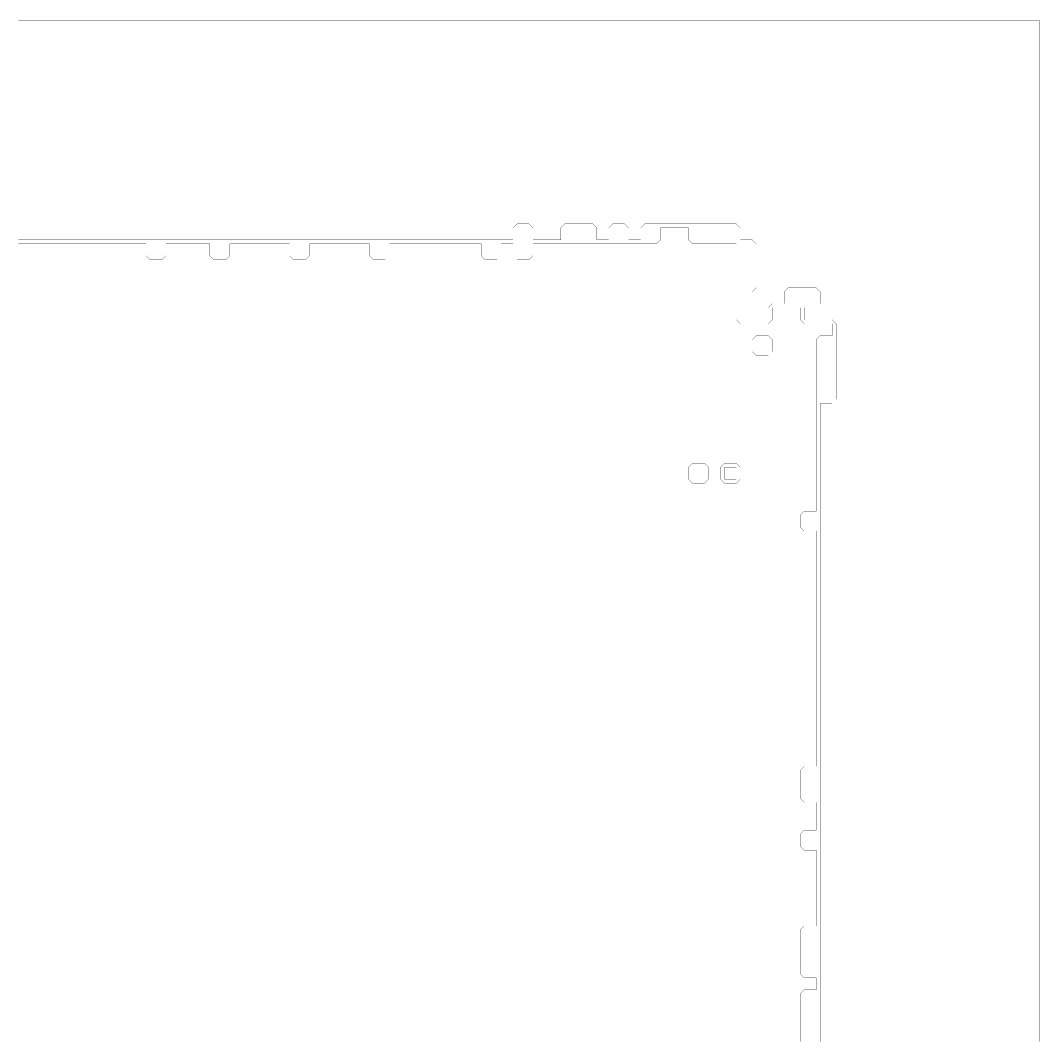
# Model space of a CAD drawing. Header units: metres. Extents: x 0 to 4990, y -4990 to 0.
# Drawn here: x 2495 to 4990, y -2495 to 0 of the extents above; entities that cross this region are included whole.
import ezdxf

# ---------------------------------------------------------------- set-up
doc = ezdxf.new("R2010")
doc.units = ezdxf.units.M
doc.layers.add('conductor', color=1, linetype='Continuous')
doc.layers.add('substrate', color=5, linetype='Continuous')

msp = doc.modelspace()

# ---------------------------------------------------------------- linework, layer by layer
at = {"layer": 'conductor', "const_width": 0.5}
msp.add_lwpolyline([(4404.296875, -2500), (4404.296875, -2490.234375), (4404.296875, -2480.46875), (4404.296875, -2470.703125), (4404.296875, -2460.9375), (4404.296875, -2451.171875), (4404.296875, -2441.40625), (4404.296875, -2431.640625), (4404.296875, -2421.875), (4404.296875, -2412.109375), (4404.296875, -2402.34375), (4404.296875, -2392.578125), (4404.296875, -2382.8125), (4414.0625, -2373.046875), (4423.828125, -2373.046875), (4433.59375, -2373.046875), (4443.359375, -2373.046875), (4443.359375, -2363.28125), (4443.359375, -2353.515625), (4443.359375, -2343.75), (4433.59375, -2343.75), (4423.828125, -2343.75), (4414.0625, -2343.75), (4404.296875, -2333.984375), (4404.296875, -2324.21875), (4404.296875, -2314.453125), (4404.296875, -2304.6875), (4404.296875, -2294.921875), (4404.296875, -2285.15625), (4404.296875, -2275.390625), (4404.296875, -2265.625), (4404.296875, -2255.859375), (4404.296875, -2246.09375), (4404.296875, -2236.328125), (4404.296875, -2226.5625), (4414.0625, -2216.796875), (4423.828125, -2216.796875), (4433.59375, -2216.796875), (4443.359375, -2216.796875), (4443.359375, -2207.03125), (4443.359375, -2197.265625), (4443.359375, -2187.5), (4443.359375, -2177.734375), (4443.359375, -2167.96875), (4443.359375, -2158.203125), (4443.359375, -2148.4375), (4443.359375, -2138.671875), (4443.359375, -2128.90625), (4443.359375, -2119.140625), (4443.359375, -2109.375), (4443.359375, -2099.609375), (4443.359375, -2089.84375), (4443.359375, -2080.078125), (4443.359375, -2070.3125), (4443.359375, -2060.546875), (4443.359375, -2050.78125), (4443.359375, -2041.015625), (4443.359375, -2031.25), (4433.59375, -2031.25), (4423.828125, -2031.25), (4414.0625, -2031.25), (4404.296875, -2021.484375), (4404.296875, -2011.71875), (4404.296875, -2001.953125), (4404.296875, -1992.1875), (4414.0625, -1982.421875), (4423.828125, -1982.421875), (4433.59375, -1982.421875), (4443.359375, -1982.421875), (4443.359375, -1972.65625), (4443.359375, -1962.890625), (4443.359375, -1953.125), (4443.359375, -1943.359375), (4443.359375, -1933.59375), (4443.359375, -1923.828125), (4443.359375, -1914.0625), (4433.59375, -1914.0625), (4423.828125, -1914.0625), (4414.0625, -1914.0625), (4404.296875, -1904.296875), (4404.296875, -1894.53125), (4404.296875, -1884.765625), (4404.296875, -1875), (4404.296875, -1865.234375), (4404.296875, -1855.46875), (4404.296875, -1845.703125), (4404.296875, -1835.9375), (4414.0625, -1826.171875), (4423.828125, -1826.171875), (4433.59375, -1826.171875), (4443.359375, -1826.171875), (4443.359375, -1816.40625), (4443.359375, -1806.640625), (4443.359375, -1796.875), (4443.359375, -1787.109375), (4443.359375, -1777.34375), (4443.359375, -1767.578125), (4443.359375, -1757.8125), (4443.359375, -1748.046875), (4443.359375, -1738.28125), (4443.359375, -1728.515625), (4443.359375, -1718.75), (4443.359375, -1708.984375), (4443.359375, -1699.21875), (4443.359375, -1689.453125), (4443.359375, -1679.6875), (4443.359375, -1669.921875), (4443.359375, -1660.15625), (4443.359375, -1650.390625), (4443.359375, -1640.625), (4443.359375, -1630.859375), (4443.359375, -1621.09375), (4443.359375, -1611.328125), (4443.359375, -1601.5625), (4443.359375, -1591.796875), (4443.359375, -1582.03125), (4443.359375, -1572.265625), (4443.359375, -1562.5), (4443.359375, -1552.734375), (4443.359375, -1542.96875), (4443.359375, -1533.203125), (4443.359375, -1523.4375), (4443.359375, -1513.671875), (4443.359375, -1503.90625), (4443.359375, -1494.140625), (4443.359375, -1484.375), (4443.359375, -1474.609375), (4443.359375, -1464.84375), (4443.359375, -1455.078125), (4443.359375, -1445.3125), (4443.359375, -1435.546875), (4443.359375, -1425.78125), (4443.359375, -1416.015625), (4443.359375, -1406.25), (4443.359375, -1396.484375), (4443.359375, -1386.71875), (4443.359375, -1376.953125), (4443.359375, -1367.1875), (4443.359375, -1357.421875), (4443.359375, -1347.65625), (4443.359375, -1337.890625), (4443.359375, -1328.125), (4443.359375, -1318.359375), (4443.359375, -1308.59375), (4443.359375, -1298.828125), (4443.359375, -1289.0625), (4443.359375, -1279.296875), (4443.359375, -1269.53125), (4443.359375, -1259.765625), (4443.359375, -1250), (4433.59375, -1250), (4423.828125, -1250), (4414.0625, -1250), (4404.296875, -1240.234375), (4404.296875, -1230.46875), (4404.296875, -1220.703125), (4404.296875, -1210.9375), (4414.0625, -1201.171875), (4423.828125, -1201.171875), (4433.59375, -1201.171875), (4443.359375, -1201.171875), (4443.359375, -1191.40625), (4443.359375, -1181.640625), (4443.359375, -1171.875), (4443.359375, -1162.109375), (4443.359375, -1152.34375), (4443.359375, -1142.578125), (4443.359375, -1132.8125), (4443.359375, -1123.046875), (4443.359375, -1113.28125), (4443.359375, -1103.515625), (4443.359375, -1093.75), (4443.359375, -1083.984375), (4443.359375, -1074.21875), (4443.359375, -1064.453125), (4443.359375, -1054.6875), (4443.359375, -1044.921875), (4443.359375, -1035.15625), (4443.359375, -1025.390625), (4443.359375, -1015.625), (4443.359375, -1005.859375), (4443.359375, -996.09375), (4443.359375, -986.328125), (4443.359375, -976.5625), (4443.359375, -966.796875), (4443.359375, -957.03125), (4443.359375, -947.265625), (4443.359375, -937.5), (4443.359375, -927.734375), (4443.359375, -917.96875), (4443.359375, -908.203125), (4443.359375, -898.4375), (4443.359375, -888.671875), (4443.359375, -878.90625), (4443.359375, -869.140625), (4443.359375, -859.375), (4443.359375, -849.609375), (4443.359375, -839.84375), (4443.359375, -830.078125), (4443.359375, -820.3125), (4443.359375, -810.546875), (4443.359375, -800.78125), (4443.359375, -791.015625), (4443.359375, -781.25), (4453.125, -771.484375), (4462.890625, -771.484375), (4472.65625, -771.484375), (4482.421875, -771.484375), (4482.421875, -761.71875), (4482.421875, -751.953125), (4482.421875, -742.1875), (4472.65625, -742.1875), (4462.890625, -742.1875), (4453.125, -742.1875), (4443.359375, -742.1875), (4433.59375, -742.1875), (4423.828125, -742.1875), (4414.0625, -742.1875), (4404.296875, -732.421875), (4404.296875, -722.65625), (4404.296875, -712.890625), (4404.296875, -703.125), (4394.53125, -703.125), (4384.765625, -703.125), (4375, -703.125), (4365.234375, -703.125), (4355.46875, -703.125), (4345.703125, -703.125), (4335.9375, -703.125), (4335.9375, -712.890625), (4335.9375, -722.65625), (4335.9375, -732.421875), (4326.171875, -742.1875), (4316.40625, -742.1875), (4306.640625, -742.1875), (4296.875, -742.1875), (4287.109375, -742.1875), (4277.34375, -742.1875), (4267.578125, -742.1875), (4257.8125, -742.1875), (4248.046875, -732.421875), (4248.046875, -722.65625), (4248.046875, -712.890625), (4248.046875, -703.125), (4248.046875, -693.359375), (4248.046875, -683.59375), (4248.046875, -673.828125), (4248.046875, -664.0625), (4248.046875, -654.296875), (4248.046875, -644.53125), (4248.046875, -634.765625), (4248.046875, -625), (4248.046875, -615.234375), (4248.046875, -605.46875), (4248.046875, -595.703125), (4248.046875, -585.9375), (4248.046875, -576.171875), (4248.046875, -566.40625), (4248.046875, -556.640625), (4248.046875, -546.875), (4238.28125, -546.875), (4228.515625, -546.875), (4218.75, -546.875), (4208.984375, -546.875), (4199.21875, -546.875), (4189.453125, -546.875), (4179.6875, -546.875), (4169.921875, -546.875), (4160.15625, -546.875), (4150.390625, -546.875), (4140.625, -546.875), (4130.859375, -537.109375), (4130.859375, -527.34375), (4130.859375, -517.578125), (4130.859375, -507.8125), (4121.09375, -507.8125), (4111.328125, -507.8125), (4101.5625, -507.8125), (4091.796875, -507.8125), (4082.03125, -507.8125), (4072.265625, -507.8125), (4062.5, -507.8125), (4062.5, -517.578125), (4062.5, -527.34375), (4062.5, -537.109375), (4052.734375, -546.875), (4042.96875, -546.875), (4033.203125, -546.875), (4023.4375, -546.875), (4013.671875, -546.875), (4003.90625, -546.875), (3994.140625, -546.875), (3984.375, -546.875), (3974.609375, -546.875), (3964.84375, -546.875), (3955.078125, -546.875), (3945.3125, -546.875), (3935.546875, -546.875), (3925.78125, -546.875), (3916.015625, -546.875), (3906.25, -546.875), (3896.484375, -546.875), (3886.71875, -546.875), (3876.953125, -546.875), (3867.1875, -546.875), (3857.421875, -546.875), (3847.65625, -546.875), (3837.890625, -546.875), (3828.125, -546.875), (3818.359375, -546.875), (3808.59375, -546.875), (3798.828125, -546.875), (3789.0625, -546.875), (3779.296875, -546.875), (3769.53125, -546.875), (3759.765625, -546.875), (3750, -546.875), (3750, -556.640625), (3750, -566.40625), (3750, -576.171875), (3740.234375, -585.9375), (3730.46875, -585.9375), (3720.703125, -585.9375), (3710.9375, -585.9375), (3701.171875, -576.171875), (3701.171875, -566.40625), (3701.171875, -556.640625), (3701.171875, -546.875), (3691.40625, -546.875), (3681.640625, -546.875), (3671.875, -546.875), (3671.875, -556.640625), (3671.875, -566.40625), (3671.875, -576.171875), (3662.109375, -585.9375), (3652.34375, -585.9375), (3642.578125, -585.9375), (3632.8125, -585.9375), (3623.046875, -576.171875), (3623.046875, -566.40625), (3623.046875, -556.640625), (3623.046875, -546.875), (3613.28125, -546.875), (3603.515625, -546.875), (3593.75, -546.875), (3583.984375, -546.875), (3574.21875, -546.875), (3564.453125, -546.875), (3554.6875, -546.875), (3544.921875, -546.875), (3535.15625, -546.875), (3525.390625, -546.875), (3515.625, -546.875), (3505.859375, -546.875), (3496.09375, -546.875), (3486.328125, -546.875), (3476.5625, -546.875), (3466.796875, -546.875), (3457.03125, -546.875), (3447.265625, -546.875), (3437.5, -546.875), (3427.734375, -546.875), (3417.96875, -546.875), (3408.203125, -546.875), (3398.4375, -546.875), (3398.4375, -556.640625), (3398.4375, -566.40625), (3398.4375, -576.171875), (3388.671875, -585.9375), (3378.90625, -585.9375), (3369.140625, -585.9375), (3359.375, -585.9375), (3349.609375, -576.171875), (3349.609375, -566.40625), (3349.609375, -556.640625), (3349.609375, -546.875), (3339.84375, -546.875), (3330.078125, -546.875), (3320.3125, -546.875), (3310.546875, -546.875), (3300.78125, -546.875), (3291.015625, -546.875), (3281.25, -546.875), (3271.484375, -546.875), (3261.71875, -546.875), (3251.953125, -546.875), (3242.1875, -546.875), (3232.421875, -546.875), (3222.65625, -546.875), (3212.890625, -546.875), (3203.125, -546.875), (3203.125, -556.640625), (3203.125, -566.40625), (3203.125, -576.171875), (3193.359375, -585.9375), (3183.59375, -585.9375), (3173.828125, -585.9375), (3164.0625, -585.9375), (3154.296875, -576.171875), (3154.296875, -566.40625), (3154.296875, -556.640625), (3154.296875, -546.875), (3144.53125, -546.875), (3134.765625, -546.875), (3125, -546.875), (3115.234375, -546.875), (3105.46875, -546.875), (3095.703125, -546.875), (3085.9375, -546.875), (3076.171875, -546.875), (3066.40625, -546.875), (3056.640625, -546.875), (3046.875, -546.875), (3037.109375, -546.875), (3027.34375, -546.875), (3017.578125, -546.875), (3007.8125, -546.875), (3007.8125, -556.640625), (3007.8125, -566.40625), (3007.8125, -576.171875), (2998.046875, -585.9375), (2988.28125, -585.9375), (2978.515625, -585.9375), (2968.75, -585.9375), (2958.984375, -576.171875), (2958.984375, -566.40625), (2958.984375, -556.640625), (2958.984375, -546.875), (2949.21875, -546.875), (2939.453125, -546.875), (2929.6875, -546.875), (2919.921875, -546.875), (2910.15625, -546.875), (2900.390625, -546.875), (2890.625, -546.875), (2880.859375, -546.875), (2871.09375, -546.875), (2861.328125, -546.875), (2851.5625, -546.875), (2851.5625, -556.640625), (2851.5625, -566.40625), (2851.5625, -576.171875), (2841.796875, -585.9375), (2832.03125, -585.9375), (2822.265625, -585.9375), (2812.5, -585.9375), (2802.734375, -576.171875), (2802.734375, -566.40625), (2802.734375, -556.640625), (2802.734375, -546.875), (2792.96875, -546.875), (2783.203125, -546.875), (2773.4375, -546.875), (2763.671875, -546.875), (2753.90625, -546.875), (2744.140625, -546.875), (2734.375, -546.875), (2724.609375, -546.875), (2714.84375, -546.875), (2705.078125, -546.875), (2695.3125, -546.875), (2685.546875, -546.875), (2675.78125, -546.875), (2666.015625, -546.875), (2656.25, -546.875), (2646.484375, -546.875), (2636.71875, -546.875), (2626.953125, -546.875), (2617.1875, -546.875), (2607.421875, -546.875), (2597.65625, -546.875), (2587.890625, -546.875), (2578.125, -546.875), (2568.359375, -546.875), (2558.59375, -546.875), (2548.828125, -546.875), (2539.0625, -546.875), (2529.296875, -546.875), (2519.53125, -546.875), (2509.765625, -546.875), (2500, -546.875), (2490.234375, -546.875)], dxfattribs=at)
for points in [[(4287.109375, -781.25), (4296.875, -771.484375), (4306.640625, -771.484375), (4316.40625, -771.484375), (4326.171875, -771.484375), (4335.9375, -781.25), (4335.9375, -791.015625), (4335.9375, -800.78125), (4335.9375, -810.546875), (4326.171875, -820.3125), (4316.40625, -820.3125), (4306.640625, -820.3125), (4296.875, -820.3125), (4287.109375, -810.546875), (4287.109375, -800.78125), (4287.109375, -791.015625)], [(4130.859375, -1093.75), (4140.625, -1083.984375), (4150.390625, -1083.984375), (4160.15625, -1083.984375), (4169.921875, -1083.984375), (4179.6875, -1093.75), (4179.6875, -1103.515625), (4179.6875, -1113.28125), (4179.6875, -1123.046875), (4169.921875, -1132.8125), (4160.15625, -1132.8125), (4150.390625, -1132.8125), (4140.625, -1132.8125), (4130.859375, -1123.046875), (4130.859375, -1113.28125), (4130.859375, -1103.515625)], [(4208.984375, -1093.75), (4218.75, -1083.984375), (4228.515625, -1083.984375), (4238.28125, -1083.984375), (4248.046875, -1083.984375), (4257.8125, -1093.75), (4257.8125, -1103.515625), (4257.8125, -1113.28125), (4257.8125, -1123.046875), (4248.046875, -1132.8125), (4238.28125, -1132.8125), (4228.515625, -1132.8125), (4218.75, -1132.8125), (4208.984375, -1123.046875), (4208.984375, -1113.28125), (4208.984375, -1103.515625)]]:
    msp.add_lwpolyline(points, close=True, dxfattribs=at)
at = {"layer": 'substrate', "const_width": 0.5}
for points in [[(4990.234375, -2500), (4990.234375, -2490.234375), (4990.234375, -2480.46875), (4990.234375, -2470.703125), (4990.234375, -2460.9375), (4990.234375, -2451.171875), (4990.234375, -2441.40625), (4990.234375, -2431.640625), (4990.234375, -2421.875), (4990.234375, -2412.109375), (4990.234375, -2402.34375), (4990.234375, -2392.578125), (4990.234375, -2382.8125), (4990.234375, -2373.046875), (4990.234375, -2363.28125), (4990.234375, -2353.515625), (4990.234375, -2343.75), (4990.234375, -2333.984375), (4990.234375, -2324.21875), (4990.234375, -2314.453125), (4990.234375, -2304.6875), (4990.234375, -2294.921875), (4990.234375, -2285.15625), (4990.234375, -2275.390625), (4990.234375, -2265.625), (4990.234375, -2255.859375), (4990.234375, -2246.09375), (4990.234375, -2236.328125), (4990.234375, -2226.5625), (4990.234375, -2216.796875), (4990.234375, -2207.03125), (4990.234375, -2197.265625), (4990.234375, -2187.5), (4990.234375, -2177.734375), (4990.234375, -2167.96875), (4990.234375, -2158.203125), (4990.234375, -2148.4375), (4990.234375, -2138.671875), (4990.234375, -2128.90625), (4990.234375, -2119.140625), (4990.234375, -2109.375), (4990.234375, -2099.609375), (4990.234375, -2089.84375), (4990.234375, -2080.078125), (4990.234375, -2070.3125), (4990.234375, -2060.546875), (4990.234375, -2050.78125), (4990.234375, -2041.015625), (4990.234375, -2031.25), (4990.234375, -2021.484375), (4990.234375, -2011.71875), (4990.234375, -2001.953125), (4990.234375, -1992.1875), (4990.234375, -1982.421875), (4990.234375, -1972.65625), (4990.234375, -1962.890625), (4990.234375, -1953.125), (4990.234375, -1943.359375), (4990.234375, -1933.59375), (4990.234375, -1923.828125), (4990.234375, -1914.0625), (4990.234375, -1904.296875), (4990.234375, -1894.53125), (4990.234375, -1884.765625), (4990.234375, -1875), (4990.234375, -1865.234375), (4990.234375, -1855.46875), (4990.234375, -1845.703125), (4990.234375, -1835.9375), (4990.234375, -1826.171875), (4990.234375, -1816.40625), (4990.234375, -1806.640625), (4990.234375, -1796.875), (4990.234375, -1787.109375), (4990.234375, -1777.34375), (4990.234375, -1767.578125), (4990.234375, -1757.8125), (4990.234375, -1748.046875), (4990.234375, -1738.28125), (4990.234375, -1728.515625), (4990.234375, -1718.75), (4990.234375, -1708.984375), (4990.234375, -1699.21875), (4990.234375, -1689.453125), (4990.234375, -1679.6875), (4990.234375, -1669.921875), (4990.234375, -1660.15625), (4990.234375, -1650.390625), (4990.234375, -1640.625), (4990.234375, -1630.859375), (4990.234375, -1621.09375), (4990.234375, -1611.328125), (4990.234375, -1601.5625), (4990.234375, -1591.796875), (4990.234375, -1582.03125), (4990.234375, -1572.265625), (4990.234375, -1562.5), (4990.234375, -1552.734375), (4990.234375, -1542.96875), (4990.234375, -1533.203125), (4990.234375, -1523.4375), (4990.234375, -1513.671875), (4990.234375, -1503.90625), (4990.234375, -1494.140625), (4990.234375, -1484.375), (4990.234375, -1474.609375), (4990.234375, -1464.84375), (4990.234375, -1455.078125), (4990.234375, -1445.3125), (4990.234375, -1435.546875), (4990.234375, -1425.78125), (4990.234375, -1416.015625), (4990.234375, -1406.25), (4990.234375, -1396.484375), (4990.234375, -1386.71875), (4990.234375, -1376.953125), (4990.234375, -1367.1875), (4990.234375, -1357.421875), (4990.234375, -1347.65625), (4990.234375, -1337.890625), (4990.234375, -1328.125), (4990.234375, -1318.359375), (4990.234375, -1308.59375), (4990.234375, -1298.828125), (4990.234375, -1289.0625), (4990.234375, -1279.296875), (4990.234375, -1269.53125), (4990.234375, -1259.765625), (4990.234375, -1250), (4990.234375, -1240.234375), (4990.234375, -1230.46875), (4990.234375, -1220.703125), (4990.234375, -1210.9375), (4990.234375, -1201.171875), (4990.234375, -1191.40625), (4990.234375, -1181.640625), (4990.234375, -1171.875), (4990.234375, -1162.109375), (4990.234375, -1152.34375), (4990.234375, -1142.578125), (4990.234375, -1132.8125), (4990.234375, -1123.046875), (4990.234375, -1113.28125), (4990.234375, -1103.515625), (4990.234375, -1093.75), (4990.234375, -1083.984375), (4990.234375, -1074.21875), (4990.234375, -1064.453125), (4990.234375, -1054.6875), (4990.234375, -1044.921875), (4990.234375, -1035.15625), (4990.234375, -1025.390625), (4990.234375, -1015.625), (4990.234375, -1005.859375), (4990.234375, -996.09375), (4990.234375, -986.328125), (4990.234375, -976.5625), (4990.234375, -966.796875), (4990.234375, -957.03125), (4990.234375, -947.265625), (4990.234375, -937.5), (4990.234375, -927.734375), (4990.234375, -917.96875), (4990.234375, -908.203125), (4990.234375, -898.4375), (4990.234375, -888.671875), (4990.234375, -878.90625), (4990.234375, -869.140625), (4990.234375, -859.375), (4990.234375, -849.609375), (4990.234375, -839.84375), (4990.234375, -830.078125), (4990.234375, -820.3125), (4990.234375, -810.546875), (4990.234375, -800.78125), (4990.234375, -791.015625), (4990.234375, -781.25), (4990.234375, -771.484375), (4990.234375, -761.71875), (4990.234375, -751.953125), (4990.234375, -742.1875), (4990.234375, -732.421875), (4990.234375, -722.65625), (4990.234375, -712.890625), (4990.234375, -703.125), (4990.234375, -693.359375), (4990.234375, -683.59375), (4990.234375, -673.828125), (4990.234375, -664.0625), (4990.234375, -654.296875), (4990.234375, -644.53125), (4990.234375, -634.765625), (4990.234375, -625), (4990.234375, -615.234375), (4990.234375, -605.46875), (4990.234375, -595.703125), (4990.234375, -585.9375), (4990.234375, -576.171875), (4990.234375, -566.40625), (4990.234375, -556.640625), (4990.234375, -546.875), (4990.234375, -537.109375), (4990.234375, -527.34375), (4990.234375, -517.578125), (4990.234375, -507.8125), (4990.234375, -498.046875), (4990.234375, -488.28125), (4990.234375, -478.515625), (4990.234375, -468.75), (4990.234375, -458.984375), (4990.234375, -449.21875), (4990.234375, -439.453125), (4990.234375, -429.6875), (4990.234375, -419.921875), (4990.234375, -410.15625), (4990.234375, -400.390625), (4990.234375, -390.625), (4990.234375, -380.859375), (4990.234375, -371.09375), (4990.234375, -361.328125), (4990.234375, -351.5625), (4990.234375, -341.796875), (4990.234375, -332.03125), (4990.234375, -322.265625), (4990.234375, -312.5), (4990.234375, -302.734375), (4990.234375, -292.96875), (4990.234375, -283.203125), (4990.234375, -273.4375), (4990.234375, -263.671875), (4990.234375, -253.90625), (4990.234375, -244.140625), (4990.234375, -234.375), (4990.234375, -224.609375), (4990.234375, -214.84375), (4990.234375, -205.078125), (4990.234375, -195.3125), (4990.234375, -185.546875), (4990.234375, -175.78125), (4990.234375, -166.015625), (4990.234375, -156.25), (4990.234375, -146.484375), (4990.234375, -136.71875), (4990.234375, -126.953125), (4990.234375, -117.1875), (4990.234375, -107.421875), (4990.234375, -97.65625), (4990.234375, -87.890625), (4990.234375, -78.125), (4990.234375, -68.359375), (4990.234375, -58.59375), (4990.234375, -48.828125), (4990.234375, -39.0625), (4990.234375, -29.296875), (4990.234375, -19.53125), (4990.234375, -9.765625), (4990.234375, 0), (4980.46875, 0), (4970.703125, 0), (4960.9375, 0), (4951.171875, 0), (4941.40625, 0), (4931.640625, 0), (4921.875, 0), (4912.109375, 0), (4902.34375, 0), (4892.578125, 0), (4882.8125, 0), (4873.046875, 0), (4863.28125, 0), (4853.515625, 0), (4843.75, 0), (4833.984375, 0), (4824.21875, 0), (4814.453125, 0), (4804.6875, 0), (4794.921875, 0), (4785.15625, 0), (4775.390625, 0), (4765.625, 0), (4755.859375, 0), (4746.09375, 0), (4736.328125, 0), (4726.5625, 0), (4716.796875, 0), (4707.03125, 0), (4697.265625, 0), (4687.5, 0), (4677.734375, 0), (4667.96875, 0), (4658.203125, 0), (4648.4375, 0), (4638.671875, 0), (4628.90625, 0), (4619.140625, 0), (4609.375, 0), (4599.609375, 0), (4589.84375, 0), (4580.078125, 0), (4570.3125, 0), (4560.546875, 0), (4550.78125, 0), (4541.015625, 0), (4531.25, 0), (4521.484375, 0), (4511.71875, 0), (4501.953125, 0), (4492.1875, 0), (4482.421875, 0), (4472.65625, 0), (4462.890625, 0), (4453.125, 0), (4443.359375, 0), (4433.59375, 0), (4423.828125, 0), (4414.0625, 0), (4404.296875, 0), (4394.53125, 0), (4384.765625, 0), (4375, 0), (4365.234375, 0), (4355.46875, 0), (4345.703125, 0), (4335.9375, 0), (4326.171875, 0), (4316.40625, 0), (4306.640625, 0), (4296.875, 0), (4287.109375, 0), (4277.34375, 0), (4267.578125, 0), (4257.8125, 0), (4248.046875, 0), (4238.28125, 0), (4228.515625, 0), (4218.75, 0), (4208.984375, 0), (4199.21875, 0), (4189.453125, 0), (4179.6875, 0), (4169.921875, 0), (4160.15625, 0), (4150.390625, 0), (4140.625, 0), (4130.859375, 0), (4121.09375, 0), (4111.328125, 0), (4101.5625, 0), (4091.796875, 0), (4082.03125, 0), (4072.265625, 0), (4062.5, 0), (4052.734375, 0), (4042.96875, 0), (4033.203125, 0), (4023.4375, 0), (4013.671875, 0), (4003.90625, 0), (3994.140625, 0), (3984.375, 0), (3974.609375, 0), (3964.84375, 0), (3955.078125, 0), (3945.3125, 0), (3935.546875, 0), (3925.78125, 0), (3916.015625, 0), (3906.25, 0), (3896.484375, 0), (3886.71875, 0), (3876.953125, 0), (3867.1875, 0), (3857.421875, 0), (3847.65625, 0), (3837.890625, 0), (3828.125, 0), (3818.359375, 0), (3808.59375, 0), (3798.828125, 0), (3789.0625, 0), (3779.296875, 0), (3769.53125, 0), (3759.765625, 0), (3750, 0), (3740.234375, 0), (3730.46875, 0), (3720.703125, 0), (3710.9375, 0), (3701.171875, 0), (3691.40625, 0), (3681.640625, 0), (3671.875, 0), (3662.109375, 0), (3652.34375, 0), (3642.578125, 0), (3632.8125, 0), (3623.046875, 0), (3613.28125, 0), (3603.515625, 0), (3593.75, 0), (3583.984375, 0), (3574.21875, 0), (3564.453125, 0), (3554.6875, 0), (3544.921875, 0), (3535.15625, 0), (3525.390625, 0), (3515.625, 0), (3505.859375, 0), (3496.09375, 0), (3486.328125, 0), (3476.5625, 0), (3466.796875, 0), (3457.03125, 0), (3447.265625, 0), (3437.5, 0), (3427.734375, 0), (3417.96875, 0), (3408.203125, 0), (3398.4375, 0), (3388.671875, 0), (3378.90625, 0), (3369.140625, 0), (3359.375, 0), (3349.609375, 0), (3339.84375, 0), (3330.078125, 0), (3320.3125, 0), (3310.546875, 0), (3300.78125, 0), (3291.015625, 0), (3281.25, 0), (3271.484375, 0), (3261.71875, 0), (3251.953125, 0), (3242.1875, 0), (3232.421875, 0), (3222.65625, 0), (3212.890625, 0), (3203.125, 0), (3193.359375, 0), (3183.59375, 0), (3173.828125, 0), (3164.0625, 0), (3154.296875, 0), (3144.53125, 0), (3134.765625, 0), (3125, 0), (3115.234375, 0), (3105.46875, 0), (3095.703125, 0), (3085.9375, 0), (3076.171875, 0), (3066.40625, 0), (3056.640625, 0), (3046.875, 0), (3037.109375, 0), (3027.34375, 0), (3017.578125, 0), (3007.8125, 0), (2998.046875, 0), (2988.28125, 0), (2978.515625, 0), (2968.75, 0), (2958.984375, 0), (2949.21875, 0), (2939.453125, 0), (2929.6875, 0), (2919.921875, 0), (2910.15625, 0), (2900.390625, 0), (2890.625, 0), (2880.859375, 0), (2871.09375, 0), (2861.328125, 0), (2851.5625, 0), (2841.796875, 0), (2832.03125, 0), (2822.265625, 0), (2812.5, 0), (2802.734375, 0), (2792.96875, 0), (2783.203125, 0), (2773.4375, 0), (2763.671875, 0), (2753.90625, 0), (2744.140625, 0), (2734.375, 0), (2724.609375, 0), (2714.84375, 0), (2705.078125, 0), (2695.3125, 0), (2685.546875, 0), (2675.78125, 0), (2666.015625, 0), (2656.25, 0), (2646.484375, 0), (2636.71875, 0), (2626.953125, 0), (2617.1875, 0), (2607.421875, 0), (2597.65625, 0), (2587.890625, 0), (2578.125, 0), (2568.359375, 0), (2558.59375, 0), (2548.828125, 0), (2539.0625, 0), (2529.296875, 0), (2519.53125, 0), (2509.765625, 0), (2500, 0), (2490.234375, 0)], [(2490.234375, -537.109375), (2500, -537.109375), (2509.765625, -537.109375), (2519.53125, -537.109375), (2529.296875, -537.109375), (2539.0625, -537.109375), (2548.828125, -537.109375), (2558.59375, -537.109375), (2568.359375, -537.109375), (2578.125, -537.109375), (2587.890625, -537.109375), (2597.65625, -537.109375), (2607.421875, -537.109375), (2617.1875, -537.109375), (2626.953125, -537.109375), (2636.71875, -537.109375), (2646.484375, -537.109375), (2656.25, -537.109375), (2666.015625, -537.109375), (2675.78125, -537.109375), (2685.546875, -537.109375), (2695.3125, -537.109375), (2705.078125, -537.109375), (2714.84375, -537.109375), (2724.609375, -537.109375), (2734.375, -537.109375), (2744.140625, -537.109375), (2753.90625, -537.109375), (2763.671875, -537.109375), (2773.4375, -537.109375), (2783.203125, -537.109375), (2792.96875, -537.109375), (2802.734375, -537.109375), (2812.5, -537.109375), (2822.265625, -537.109375), (2832.03125, -537.109375), (2841.796875, -537.109375), (2851.5625, -537.109375), (2861.328125, -537.109375), (2871.09375, -537.109375), (2880.859375, -537.109375), (2890.625, -537.109375), (2900.390625, -537.109375), (2910.15625, -537.109375), (2919.921875, -537.109375), (2929.6875, -537.109375), (2939.453125, -537.109375), (2949.21875, -537.109375), (2958.984375, -537.109375), (2968.75, -537.109375), (2978.515625, -537.109375), (2988.28125, -537.109375), (2998.046875, -537.109375), (3007.8125, -537.109375), (3017.578125, -537.109375), (3027.34375, -537.109375), (3037.109375, -537.109375), (3046.875, -537.109375), (3056.640625, -537.109375), (3066.40625, -537.109375), (3076.171875, -537.109375), (3085.9375, -537.109375), (3095.703125, -537.109375), (3105.46875, -537.109375), (3115.234375, -537.109375), (3125, -537.109375), (3134.765625, -537.109375), (3144.53125, -537.109375), (3154.296875, -537.109375), (3164.0625, -537.109375), (3173.828125, -537.109375), (3183.59375, -537.109375), (3193.359375, -537.109375), (3203.125, -537.109375), (3212.890625, -537.109375), (3222.65625, -537.109375), (3232.421875, -537.109375), (3242.1875, -537.109375), (3251.953125, -537.109375), (3261.71875, -537.109375), (3271.484375, -537.109375), (3281.25, -537.109375), (3291.015625, -537.109375), (3300.78125, -537.109375), (3310.546875, -537.109375), (3320.3125, -537.109375), (3330.078125, -537.109375), (3339.84375, -537.109375), (3349.609375, -537.109375), (3359.375, -537.109375), (3369.140625, -537.109375), (3378.90625, -537.109375), (3388.671875, -537.109375), (3398.4375, -537.109375), (3408.203125, -537.109375), (3417.96875, -537.109375), (3427.734375, -537.109375), (3437.5, -537.109375), (3447.265625, -537.109375), (3457.03125, -537.109375), (3466.796875, -537.109375), (3476.5625, -537.109375), (3486.328125, -537.109375), (3496.09375, -537.109375), (3505.859375, -537.109375), (3515.625, -537.109375), (3525.390625, -537.109375), (3535.15625, -537.109375), (3544.921875, -537.109375), (3554.6875, -537.109375), (3564.453125, -537.109375), (3574.21875, -537.109375), (3583.984375, -537.109375), (3593.75, -537.109375), (3603.515625, -537.109375), (3613.28125, -537.109375), (3623.046875, -537.109375), (3632.8125, -537.109375), (3642.578125, -537.109375), (3652.34375, -537.109375), (3662.109375, -537.109375), (3671.875, -537.109375), (3681.640625, -537.109375), (3691.40625, -537.109375), (3701.171875, -537.109375), (3701.171875, -527.34375), (3701.171875, -517.578125), (3701.171875, -507.8125), (3710.9375, -498.046875), (3720.703125, -498.046875), (3730.46875, -498.046875), (3740.234375, -498.046875), (3750, -507.8125), (3750, -517.578125), (3750, -527.34375), (3750, -537.109375), (3759.765625, -537.109375), (3769.53125, -537.109375), (3779.296875, -537.109375), (3789.0625, -537.109375), (3798.828125, -537.109375), (3808.59375, -537.109375), (3818.359375, -537.109375), (3818.359375, -527.34375), (3818.359375, -517.578125), (3818.359375, -507.8125), (3828.125, -498.046875), (3837.890625, -498.046875), (3847.65625, -498.046875), (3857.421875, -498.046875), (3867.1875, -498.046875), (3876.953125, -498.046875), (3886.71875, -498.046875), (3896.484375, -498.046875), (3906.25, -507.8125), (3906.25, -517.578125), (3906.25, -527.34375), (3906.25, -537.109375), (3916.015625, -537.109375), (3925.78125, -537.109375), (3935.546875, -537.109375), (3935.546875, -527.34375), (3935.546875, -517.578125), (3935.546875, -507.8125), (3945.3125, -498.046875), (3955.078125, -498.046875), (3964.84375, -498.046875), (3974.609375, -498.046875), (3984.375, -507.8125), (3984.375, -517.578125), (3984.375, -527.34375), (3984.375, -537.109375), (3994.140625, -537.109375), (4003.90625, -537.109375), (4013.671875, -537.109375), (4013.671875, -527.34375), (4013.671875, -517.578125), (4013.671875, -507.8125), (4023.4375, -498.046875), (4033.203125, -498.046875), (4042.96875, -498.046875), (4052.734375, -498.046875), (4062.5, -498.046875), (4072.265625, -498.046875), (4082.03125, -498.046875), (4091.796875, -498.046875), (4101.5625, -498.046875), (4111.328125, -498.046875), (4121.09375, -498.046875), (4130.859375, -498.046875), (4140.625, -498.046875), (4150.390625, -498.046875), (4160.15625, -498.046875), (4169.921875, -498.046875), (4179.6875, -498.046875), (4189.453125, -498.046875), (4199.21875, -498.046875), (4208.984375, -498.046875), (4218.75, -498.046875), (4228.515625, -498.046875), (4238.28125, -498.046875), (4248.046875, -498.046875), (4257.8125, -507.8125), (4257.8125, -517.578125), (4257.8125, -527.34375), (4257.8125, -537.109375), (4267.578125, -537.109375), (4277.34375, -537.109375), (4287.109375, -537.109375), (4296.875, -546.875), (4296.875, -556.640625), (4296.875, -566.40625), (4296.875, -576.171875), (4296.875, -585.9375), (4296.875, -595.703125), (4296.875, -605.46875), (4296.875, -615.234375), (4296.875, -625), (4296.875, -634.765625), (4296.875, -644.53125), (4296.875, -654.296875), (4287.109375, -664.0625), (4277.34375, -664.0625), (4267.578125, -664.0625), (4257.8125, -664.0625), (4257.8125, -673.828125), (4257.8125, -683.59375), (4257.8125, -693.359375), (4257.8125, -703.125), (4257.8125, -712.890625), (4257.8125, -722.65625), (4257.8125, -732.421875), (4267.578125, -732.421875), (4277.34375, -732.421875), (4287.109375, -732.421875), (4296.875, -732.421875), (4306.640625, -732.421875), (4316.40625, -732.421875), (4326.171875, -732.421875), (4326.171875, -722.65625), (4326.171875, -712.890625), (4326.171875, -703.125), (4335.9375, -693.359375), (4345.703125, -693.359375), (4355.46875, -693.359375), (4365.234375, -693.359375), (4365.234375, -683.59375), (4365.234375, -673.828125), (4365.234375, -664.0625), (4375, -654.296875), (4384.765625, -654.296875), (4394.53125, -654.296875), (4404.296875, -654.296875), (4414.0625, -654.296875), (4423.828125, -654.296875), (4433.59375, -654.296875), (4443.359375, -654.296875), (4453.125, -664.0625), (4453.125, -673.828125), (4453.125, -683.59375), (4453.125, -693.359375), (4443.359375, -703.125), (4433.59375, -703.125), (4423.828125, -703.125), (4414.0625, -703.125), (4414.0625, -712.890625), (4414.0625, -722.65625), (4414.0625, -732.421875), (4423.828125, -732.421875), (4433.59375, -732.421875), (4443.359375, -732.421875), (4453.125, -732.421875), (4462.890625, -732.421875), (4472.65625, -732.421875), (4482.421875, -732.421875), (4492.1875, -742.1875), (4492.1875, -751.953125), (4492.1875, -761.71875), (4492.1875, -771.484375), (4492.1875, -781.25), (4492.1875, -791.015625), (4492.1875, -800.78125), (4492.1875, -810.546875), (4492.1875, -820.3125), (4492.1875, -830.078125), (4492.1875, -839.84375), (4492.1875, -849.609375), (4492.1875, -859.375), (4492.1875, -869.140625), (4492.1875, -878.90625), (4492.1875, -888.671875), (4492.1875, -898.4375), (4492.1875, -908.203125), (4492.1875, -917.96875), (4492.1875, -927.734375), (4482.421875, -937.5), (4472.65625, -937.5), (4462.890625, -937.5), (4453.125, -937.5), (4453.125, -947.265625), (4453.125, -957.03125), (4453.125, -966.796875), (4453.125, -976.5625), (4453.125, -986.328125), (4453.125, -996.09375), (4453.125, -1005.859375), (4453.125, -1015.625), (4453.125, -1025.390625), (4453.125, -1035.15625), (4453.125, -1044.921875), (4453.125, -1054.6875), (4453.125, -1064.453125), (4453.125, -1074.21875), (4453.125, -1083.984375), (4453.125, -1093.75), (4453.125, -1103.515625), (4453.125, -1113.28125), (4453.125, -1123.046875), (4453.125, -1132.8125), (4453.125, -1142.578125), (4453.125, -1152.34375), (4453.125, -1162.109375), (4453.125, -1171.875), (4453.125, -1181.640625), (4453.125, -1191.40625), (4453.125, -1201.171875), (4453.125, -1210.9375), (4453.125, -1220.703125), (4453.125, -1230.46875), (4453.125, -1240.234375), (4453.125, -1250), (4453.125, -1259.765625), (4453.125, -1269.53125), (4453.125, -1279.296875), (4453.125, -1289.0625), (4453.125, -1298.828125), (4453.125, -1308.59375), (4453.125, -1318.359375), (4453.125, -1328.125), (4453.125, -1337.890625), (4453.125, -1347.65625), (4453.125, -1357.421875), (4453.125, -1367.1875), (4453.125, -1376.953125), (4453.125, -1386.71875), (4453.125, -1396.484375), (4453.125, -1406.25), (4453.125, -1416.015625), (4453.125, -1425.78125), (4453.125, -1435.546875), (4453.125, -1445.3125), (4453.125, -1455.078125), (4453.125, -1464.84375), (4453.125, -1474.609375), (4453.125, -1484.375), (4453.125, -1494.140625), (4453.125, -1503.90625), (4453.125, -1513.671875), (4453.125, -1523.4375), (4453.125, -1533.203125), (4453.125, -1542.96875), (4453.125, -1552.734375), (4453.125, -1562.5), (4453.125, -1572.265625), (4453.125, -1582.03125), (4453.125, -1591.796875), (4453.125, -1601.5625), (4453.125, -1611.328125), (4453.125, -1621.09375), (4453.125, -1630.859375), (4453.125, -1640.625), (4453.125, -1650.390625), (4453.125, -1660.15625), (4453.125, -1669.921875), (4453.125, -1679.6875), (4453.125, -1689.453125), (4453.125, -1699.21875), (4453.125, -1708.984375), (4453.125, -1718.75), (4453.125, -1728.515625), (4453.125, -1738.28125), (4453.125, -1748.046875), (4453.125, -1757.8125), (4453.125, -1767.578125), (4453.125, -1777.34375), (4453.125, -1787.109375), (4453.125, -1796.875), (4453.125, -1806.640625), (4453.125, -1816.40625), (4453.125, -1826.171875), (4453.125, -1835.9375), (4453.125, -1845.703125), (4453.125, -1855.46875), (4453.125, -1865.234375), (4453.125, -1875), (4453.125, -1884.765625), (4453.125, -1894.53125), (4453.125, -1904.296875), (4453.125, -1914.0625), (4453.125, -1923.828125), (4453.125, -1933.59375), (4453.125, -1943.359375), (4453.125, -1953.125), (4453.125, -1962.890625), (4453.125, -1972.65625), (4453.125, -1982.421875), (4453.125, -1992.1875), (4453.125, -2001.953125), (4453.125, -2011.71875), (4453.125, -2021.484375), (4453.125, -2031.25), (4453.125, -2041.015625), (4453.125, -2050.78125), (4453.125, -2060.546875), (4453.125, -2070.3125), (4453.125, -2080.078125), (4453.125, -2089.84375), (4453.125, -2099.609375), (4453.125, -2109.375), (4453.125, -2119.140625), (4453.125, -2128.90625), (4453.125, -2138.671875), (4453.125, -2148.4375), (4453.125, -2158.203125), (4453.125, -2167.96875), (4453.125, -2177.734375), (4453.125, -2187.5), (4453.125, -2197.265625), (4453.125, -2207.03125), (4453.125, -2216.796875), (4453.125, -2226.5625), (4453.125, -2236.328125), (4453.125, -2246.09375), (4453.125, -2255.859375), (4453.125, -2265.625), (4453.125, -2275.390625), (4453.125, -2285.15625), (4453.125, -2294.921875), (4453.125, -2304.6875), (4453.125, -2314.453125), (4453.125, -2324.21875), (4453.125, -2333.984375), (4453.125, -2343.75), (4453.125, -2353.515625), (4453.125, -2363.28125), (4453.125, -2373.046875), (4453.125, -2382.8125), (4453.125, -2392.578125), (4453.125, -2402.34375), (4453.125, -2412.109375), (4453.125, -2421.875), (4453.125, -2431.640625), (4453.125, -2441.40625), (4453.125, -2451.171875), (4453.125, -2460.9375), (4453.125, -2470.703125), (4453.125, -2480.46875), (4453.125, -2490.234375), (4453.125, -2500)]]:
    msp.add_lwpolyline(points, dxfattribs=at)
msp.add_lwpolyline([(4218.75, -1093.75), (4218.75, -1103.515625), (4218.75, -1113.28125), (4218.75, -1123.046875), (4228.515625, -1123.046875), (4238.28125, -1123.046875), (4248.046875, -1123.046875), (4248.046875, -1113.28125), (4248.046875, -1103.515625), (4248.046875, -1093.75), (4238.28125, -1093.75), (4228.515625, -1093.75)], close=True, dxfattribs=at)

doc.saveas('drawing.dxf')
